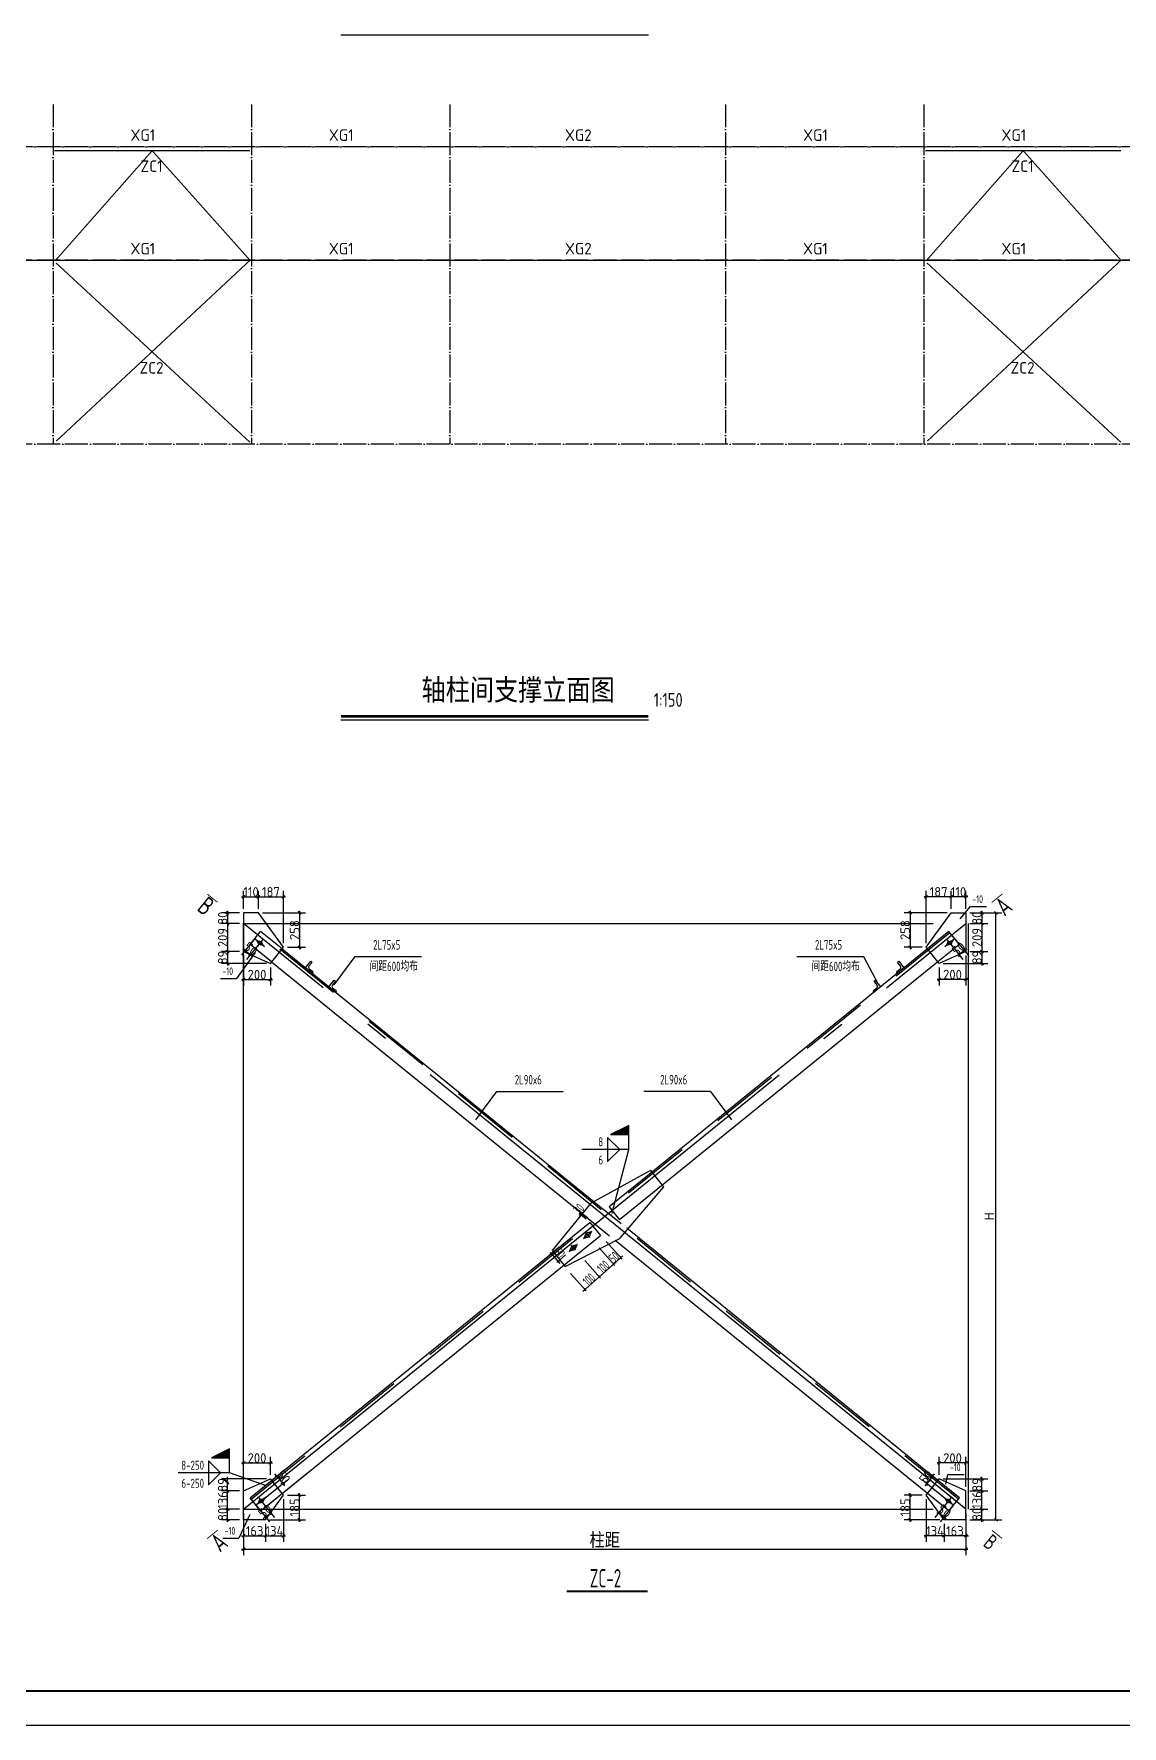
# Model space of a CAD drawing. Extents: x 447413 to 2975780, y -1432727 to 1301644.
# Drawn here: x 2675438 to 2722779, y -689635 to -615988 of the extents above; entities that cross this region are included whole.
import ezdxf
from ezdxf.enums import TextEntityAlignment as Align

# ---------------------------------------------------------------- set-up
doc = ezdxf.new("R2010")
doc.units = 0
doc.header["$LTSCALE"] = 1000
doc.header["$MEASUREMENT"] = 0
for name, pattern in [('DOTE', [2.42, 2, -0.2, 0.02, -0.2]), ('x', [5, 3, -2]), ('x1', [2.5, 1.5, -1]), ('z', [36, 30, -2.5, 1, -2.5])]:
    doc.linetypes.add(name, pattern=pattern)
for name, color, linetype in [('BOLT', 253, 'Continuous'), ('BOLTFILL', 2, 'Continuous'), ('DIM', 3, 'Continuous'), ('DOTE', 1, 'Continuous'), ('GSYMBT', 3, 'Continuous'), ('PUB_TEXT', 7, 'Continuous'), ('S', 2, 'Continuous'), ('SAXIS', 253, 'z'), ('SYMB', 7, 'Continuous'), ('TEXT', 6, 'Continuous'), ('THIN', 7, 'Continuous'), ('X', 2, 'x'), ('X1', 2, 'x1'), ('XG', 5, 'Continuous'), ('图框', 253, 'Continuous'), ('柱间支撑', 5, 'Continuous')]:
    doc.layers.add(name, color=color, linetype=linetype)
doc.layers.add('THICK', color=6, linetype='Continuous', lineweight=0)
doc.styles.get("Standard").update_dxf_attribs({"font": 'tssdeng.shx', "bigfont": 'hztxt.shx'})
doc.styles.add('TSSD_Dimension', font='sysz.shx', dxfattribs={"width": 0.7, "bigfont": 'syfs.shx'})
doc.styles.add('TSSD_Norm', font='tssdeng.shx', dxfattribs={"bigfont": 'tssdchn.shx'})
doc.styles.add('TSSD_REIN', font='Tssdeng.shx', dxfattribs={"width": 0.7, "bigfont": 'hztxt.shx'})
doc.styles.add('楷体', font='tssdeng.shx', dxfattribs={"bigfont": 'hztxt.shx'})

# ---------------------------------------------------------------- blocks, each defined once
blk = doc.blocks.new('A$C6B0021A6')
at = {"layer": '图框', "color": 2, "const_width": 40, "elevation": -84000}
blk.add_lwpolyline([(20, 84120), (118920, 84120), (118920, 20), (20, 20)], close=True, dxfattribs=at)
at = {"layer": '图框', "color": 153, "const_width": 58, "elevation": -84000}
blk.add_lwpolyline([(111420, 1020), (2520, 1020), (2520, 83120), (111420, 83120)], close=True, dxfattribs=at)
blk = doc.blocks.new('_ArchTick')
at = {"color": 0, "linetype": 'ByBlock', "const_width": 0.4}
blk.add_lwpolyline([(-0.5, -0.5), (0.5, 0.5)], dxfattribs=at)

msp = doc.modelspace()

# ---------------------------------------------------------------- linework, layer by layer
at = {"color": 3}
for p, q in [((2684477, -653542, 126000), (2685292.4, -653542, 126000)), ((2684564.2, -654065.6, 126000), (2684564.2, -653280.2, 126000)), ((2685117.8, -653542, 126000), (2686381.5, -653542, 126000)), ((2685205.1, -654065.6, 126000), (2685205.1, -653280.2, 126000)), ((2685205.1, -654065.6, 126000), (2685205.1, -653280.2, 126000)), ((2686294.2, -655567.2, 126000), (2686294.2, -653280.2, 126000)), ((2715427.3, -653542, 126000), (2714163.7, -653542, 126000)), ((2714250.9, -655567.2, 126000), (2714250.9, -653280.2, 126000)), ((2716068.2, -653542, 126000), (2715252.8, -653542, 126000)), ((2715340.1, -654065.6, 126000), (2715340.1, -653280.2, 126000)), ((2715340.1, -654065.6, 126000), (2715340.1, -653280.2, 126000)), ((2715980.9, -654065.6, 126000), (2715980.9, -653280.2, 126000)), ((2684389.7, -654240.2, 126000), (2683604.3, -654240.2, 126000)), ((2684389.7, -654705.6, 126000), (2683604.3, -654705.6, 126000)), ((2684389.7, -654705.6, 126000), (2683604.3, -654705.6, 126000)), ((2683866.1, -654152.9, 126000), (2683866.1, -654792.9, 126000)), ((2683866.1, -654618.3, 126000), (2683866.1, -656010.9, 126000)), ((2685379.6, -654240.2, 126000), (2687254.2, -654240.2, 126000)), ((2686992.4, -654152.9, 126000), (2686992.4, -655829, 126000)), ((2715165.5, -654240.2, 126000), (2713291, -654240.2, 126000)), ((2713552.8, -654152.9, 126000), (2713552.8, -655829, 126000)), ((2716155.4, -654240.2, 126000), (2717551.7, -654240.2, 126000)), ((2716155.4, -654240.2, 126000), (2716940.9, -654240.2, 126000)), ((2716155.4, -654705.6, 126000), (2716940.9, -654705.6, 126000)), ((2716155.4, -654705.6, 126000), (2716940.9, -654705.6, 126000)), ((2716679.1, -654152.9, 126000), (2716679.1, -654792.9, 126000)), ((2716679.1, -654618.3, 126000), (2716679.1, -656010.9, 126000)), ((2717289.9, -680653.4, 126000), (2717289.9, -654240.2, 126000)), ((2685069.2, -655339.9, 126000), (2684464.5, -656085.5, 126000)), ((2715475.9, -655339.9, 126000), (2716080.6, -656085.5, 126000)), ((2684389.7, -655923.6, 126000), (2683604.3, -655923.6, 126000)), ((2684389.7, -655923.6, 126000), (2683604.3, -655923.6, 126000)), ((2683866.1, -655836.4, 126000), (2683866.1, -656529.3, 126000)), ((2684629.4, -655882.1, 126000), (2684527.8, -655799.7, 126000)), ((2684564.2, -656098.2, 126000), (2684564.2, -657402, 126000)), ((2684629.4, -655882.1, 126000), (2684855.4, -656065.4, 126000)), ((2685295.2, -655523.2, 126000), (2684690.4, -656268.7, 126000)), ((2684855.4, -656065.4, 126000), (2684957, -656147.8, 126000)), ((2686468.7, -655741.7, 126000), (2687254.2, -655741.7, 126000)), ((2714076.4, -655741.7, 126000), (2713291, -655741.7, 126000)), ((2715250, -655523.2, 126000), (2715854.7, -656268.7, 126000)), ((2715915.7, -655882.1, 126000), (2715689.8, -656065.4, 126000)), ((2715883.9, -655907.9, 126000), (2715782.3, -655990.4, 126000)), ((2715915.7, -655882.1, 126000), (2716017.4, -655799.7, 126000)), ((2715980.9, -656098.2, 126000), (2715980.9, -657402, 126000)), ((2716155.4, -655923.6, 126000), (2716940.9, -655923.6, 126000)), ((2716155.4, -655923.6, 126000), (2716940.9, -655923.6, 126000)), ((2716679.1, -655836.4, 126000), (2716679.1, -656529.3, 126000)), ((2685551.6, -656442.1, 126000), (2683604.3, -656442.1, 126000)), ((2685726.1, -656616.6, 126000), (2685726.1, -657402, 126000)), ((2714819, -656616.6, 126000), (2714819, -657402, 126000)), ((2714993.5, -656442.1, 126000), (2716940.9, -656442.1, 126000)), ((2684477, -657140.2, 126000), (2685813.4, -657140.2, 126000)), ((2716068.2, -657140.2, 126000), (2714731.7, -657140.2, 126000)), ((2684477, -678180.4, 126000), (2685813.4, -678180.4, 126000)), ((2684564.2, -679222.4, 126000), (2684564.2, -677918.5, 126000)), ((2685726.1, -678704, 126000), (2685726.1, -677918.5, 126000)), ((2715407.6, -679722.9, 126000), (2713532.4, -678202, 126000)), ((2716068.2, -678180.4, 126000), (2714731.7, -678180.4, 126000)), ((2714819, -678704, 126000), (2714819, -677918.5, 126000)), ((2715980.9, -679222.4, 126000), (2715980.9, -677918.5, 126000)), ((2685551.6, -678878.5, 126000), (2683604.3, -678878.5, 126000)), ((2683866.1, -679484.2, 126000), (2683866.1, -678791.2, 126000)), ((2685013, -679569.3, 126000), (2686210.4, -678598.1, 126000)), ((2685269.5, -679885.6, 126000), (2686466.9, -678914.4, 126000)), ((2685471.1, -680134.1, 126000), (2687346.2, -678613.2, 126000)), ((2686007, -678763, 126000), (2685924.6, -678661.4, 126000)), ((2686007, -678763, 126000), (2686263.6, -679079.3, 126000)), ((2715275.6, -679885.6, 126000), (2714078.2, -678914.4, 126000)), ((2714538.1, -678763, 126000), (2714281.6, -679079.3, 126000)), ((2715532.2, -679569.3, 126000), (2714334.8, -678598.1, 126000)), ((2714538.1, -678763, 126000), (2714620.6, -678661.4, 126000)), ((2714993.5, -678878.5, 126000), (2716940.9, -678878.5, 126000)), ((2716679.1, -679484.2, 126000), (2716679.1, -678791.2, 126000)), ((2684389.7, -679396.9, 126000), (2683604.3, -679396.9, 126000)), ((2684389.7, -679396.9, 126000), (2683604.3, -679396.9, 126000)), ((2683866.1, -680275.3, 126000), (2683866.1, -679309.7, 126000)), ((2686263.6, -679079.3, 126000), (2686346, -679181, 126000)), ((2686294.2, -679753.4, 126000), (2686294.2, -681613.4, 126000)), ((2686468.7, -679578.9, 126000), (2687254.2, -679578.9, 126000)), ((2686992.4, -680740.7, 126000), (2686992.4, -679491.6, 126000)), ((2714076.4, -679578.9, 126000), (2713291, -679578.9, 126000)), ((2713552.8, -680740.7, 126000), (2713552.8, -679491.6, 126000)), ((2714281.6, -679079.3, 126000), (2714199.1, -679181, 126000)), ((2714250.9, -679753.4, 126000), (2714250.9, -681613.4, 126000)), ((2716155.4, -679396.9, 126000), (2716940.9, -679396.9, 126000)), ((2716155.4, -679396.9, 126000), (2716940.9, -679396.9, 126000)), ((2716679.1, -680275.3, 126000), (2716679.1, -679309.7, 126000)), ((2684389.7, -680188, 126000), (2683604.3, -680188, 126000)), ((2684389.7, -680188, 126000), (2683604.3, -680188, 126000)), ((2683866.1, -680740.7, 126000), (2683866.1, -680100.7, 126000)), ((2684564.2, -680362.5, 126000), (2684564.2, -681613.4, 126000)), ((2685080.2, -679994.2, 126000), (2685684.9, -680739.7, 126000)), ((2685306.1, -679811, 126000), (2685910.9, -680556.5, 126000)), ((2685520, -680536.4, 126000), (2685745.9, -680353.2, 126000)), ((2685551.8, -680510.7, 126000), (2685653.4, -680428.2, 126000)), ((2715239, -679811, 126000), (2714634.3, -680556.5, 126000)), ((2715025.1, -680536.4, 126000), (2714799.2, -680353.2, 126000)), ((2715464.9, -679994.2, 126000), (2714860.2, -680739.7, 126000)), ((2714993.4, -680510.7, 126000), (2714891.7, -680428.2, 126000)), ((2716155.4, -680188, 126000), (2716940.9, -680188, 126000)), ((2716155.4, -680188, 126000), (2716940.9, -680188, 126000)), ((2716679.1, -680740.7, 126000), (2716679.1, -680100.7, 126000)), ((2684389.7, -680653.4, 126000), (2683604.3, -680653.4, 126000)), ((2684564.2, -681071.1, 126000), (2684564.2, -681601.6, 126000)), ((2685520, -680536.4, 126000), (2685418.4, -680618.9, 126000)), ((2685514.8, -680828, 126000), (2685514.8, -681613.4, 126000)), ((2685514.8, -680828, 126000), (2685514.8, -681613.4, 126000)), ((2685689.3, -680653.4, 126000), (2687254.2, -680653.4, 126000)), ((2714855.8, -680653.4, 126000), (2713291, -680653.4, 126000)), ((2715025.1, -680536.4, 126000), (2715126.8, -680618.9, 126000)), ((2715030.3, -680828, 126000), (2715030.3, -681613.4, 126000)), ((2715030.3, -680828, 126000), (2715030.3, -681613.4, 126000)), ((2715980.9, -680828, 126000), (2715980.9, -681613.4, 126000)), ((2715980.9, -681071.1, 126000), (2715980.9, -681601.6, 126000)), ((2716155.4, -680653.4, 126000), (2717551.7, -680653.4, 126000)), ((2716155.4, -680653.4, 126000), (2716940.9, -680653.4, 126000)), ((2684477, -681351.6, 126000), (2685602.1, -681351.6, 126000)), ((2684564.2, -681351.6, 126000), (2684689.2, -681351.6, 126000)), ((2685427.5, -681351.6, 126000), (2686381.5, -681351.6, 126000)), ((2715117.6, -681351.6, 126000), (2714163.7, -681351.6, 126000)), ((2716068.2, -681351.6, 126000), (2714943.1, -681351.6, 126000)), ((2715980.9, -681351.6, 126000), (2715855.9, -681351.6, 126000)), ((2715980.9, -681351.6, 126000), (2716092.8, -681351.6, 126000))]:
    msp.add_line(p, q, dxfattribs=at)
for p, q in [((2715729.1, -654508.9, 126000), (2716177, -653964, 126000)), ((2716177, -653964, 126000), (2716877.9, -653964, 126000)), ((2685066.9, -655973.7, 126000), (2684254.5, -657103.8, 126000)), ((2683553.5, -657103.8, 126000), (2684254.5, -657103.8, 126000)), ((2715103.7, -679110.3, 126000), (2715200.2, -678689.7, 126000)), ((2715200.2, -678689.7, 126000), (2715901.2, -678689.7, 126000)), ((2684840, -680420.3, 126000), (2684352, -681458.7, 126000)), ((2683651, -681458.7, 126000), (2684352, -681458.7, 126000))]:
    msp.add_line(p, q)
at = {"layer": 'BOLT'}
for p, q in [((2685476.5, -655715.2, 126000), (2685069.8, -655385.4, 126000)), ((2685218.2, -655618.1, 126000), (2685137.6, -655440.3, 126000)), ((2685137.6, -655440.3, 126000), (2685328.1, -655482.5, 126000)), ((2685383.1, -655414.7, 126000), (2685163.2, -655685.8, 126000)), ((2715475.3, -655385.4, 126000), (2715068.7, -655715.2, 126000)), ((2715162, -655414.7, 126000), (2715381.9, -655685.8, 126000)), ((2715217, -655482.5, 126000), (2715407.5, -655440.3, 126000)), ((2715407.5, -655440.3, 126000), (2715327, -655618.1, 126000)), ((2685408.7, -655660.2, 126000), (2685218.2, -655618.1, 126000)), ((2685328.1, -655482.5, 126000), (2685408.7, -655660.2, 126000)), ((2715136.4, -655660.2, 126000), (2715217, -655482.5, 126000)), ((2715327, -655618.1, 126000), (2715136.4, -655660.2, 126000)), ((2698728.5, -668976.7, 126000), (2699089.1, -668654.8, 126000)), ((2699003.1, -668921.5, 126000), (2698814.4, -668710.1, 126000)), ((2699058, -668682.6, 126000), (2698842.2, -668741.2, 126000)), ((2699058, -668682.6, 126000), (2698975.4, -668890.4, 126000)), ((2699350.2, -668421.8, 126000), (2699710.7, -668099.9, 126000)), ((2699381.2, -668394, 126000), (2699463.8, -668186.2, 126000)), ((2699381.2, -668394, 126000), (2699597, -668335.4, 126000)), ((2699624.8, -668366.5, 126000), (2699436.1, -668155.1, 126000)), ((2699679.6, -668127.6, 126000), (2699463.8, -668186.2, 126000)), ((2699679.6, -668127.6, 126000), (2699597, -668335.4, 126000)), ((2698759.6, -668949, 126000), (2698842.2, -668741.2, 126000)), ((2698759.6, -668949, 126000), (2698975.4, -668890.4, 126000)), ((2685531.5, -679673.1, 126000), (2685124.8, -680003, 126000)), ((2685218.2, -679702.5, 126000), (2685438.1, -679973.6, 126000)), ((2685273.2, -679770.3, 126000), (2685463.7, -679728.1, 126000)), ((2685463.7, -679728.1, 126000), (2685383.1, -679905.8, 126000)), ((2715420.3, -680003, 126000), (2715013.7, -679673.1, 126000)), ((2715162, -679905.8, 126000), (2715081.5, -679728.1, 126000)), ((2715081.5, -679728.1, 126000), (2715272, -679770.3, 126000)), ((2715327, -679702.5, 126000), (2715107.1, -679973.6, 126000)), ((2685192.6, -679948, 126000), (2685273.2, -679770.3, 126000)), ((2685383.1, -679905.8, 126000), (2685192.6, -679948, 126000)), ((2715352.6, -679948, 126000), (2715162, -679905.8, 126000)), ((2715272, -679770.3, 126000), (2715352.6, -679948, 126000))]:
    msp.add_line(p, q, dxfattribs=at)
for centre, start, end in [((2699530.4, -668260.8, 126000), 41.755741, 221.755741), ((2699530.4, -668260.8, 126000), 221.755741, 41.755741), ((2698908.8, -668815.8, 126000), 41.755741, 221.755741), ((2698908.8, -668815.8, 126000), 221.755741, 41.755741)]:
    msp.add_arc(centre, 33.3, start, end, dxfattribs=at)
at = {"layer": 'BOLTFILL'}
for centre, start, end in [((2685273.2, -655550.3, 126000), 50.954107, 230.954107), ((2685273.2, -655550.3, 126000), 230.954107, 50.954107), ((2715272, -655550.3, 126000), 129.045893, 309.045893), ((2715272, -655550.3, 126000), 309.045893, 129.045893), ((2685328.1, -679838.1, 126000), 129.045893, 309.045893), ((2685328.1, -679838.1, 126000), 309.045893, 129.045893), ((2715217, -679838.1, 126000), 50.954107, 230.954107), ((2715217, -679838.1, 126000), 230.954107, 50.954107)]:
    msp.add_arc(centre, 21.8, start, end, dxfattribs=at)
at = {"layer": 'DIM'}
for p, q in [((2699470.7, -667577.7, 126000), (2699152.4, -667319.8, 126000)), ((2699220.6, -667354.5, 126000), (2699165.1, -667416.7, 126000)), ((2699220.6, -667354.5, 126000), (2699303.4, -667261.9, 126000)), ((2699520.5, -667518.5, 126000), (2699224, -667278, 126000)), ((2700340.7, -668542.8, 126000), (2701024.6, -669308.9, 126000)), ((2698276.8, -668810.9, 126000), (2697888.9, -669125.5, 126000)), ((2698334.6, -669495.9, 126000), (2697907, -669017, 126000)), ((2698562.2, -669125.2, 126000), (2698189.2, -669458.2, 126000)), ((2699408.2, -669375.3, 126000), (2700092.1, -670141.3, 126000)), ((2699408.2, -669375.3, 126000), (2700092.1, -670141.3, 126000)), ((2700751.5, -669441, 126000), (2699943.4, -670162.4, 126000)), ((2700029.9, -668820.3, 126000), (2700713.8, -669586.4, 126000)), ((2700029.9, -668820.3, 126000), (2700713.8, -669586.4, 126000)), ((2700565, -669607.4, 126000), (2701062.4, -669163.5, 126000)), ((2698786.6, -669930.2, 126000), (2699470.5, -670696.3, 126000)), ((2700129.9, -669995.9, 126000), (2699321.7, -670717.4, 126000)), ((2684564.2, -680362.5, 126000), (2684564.2, -682195.2, 126000)), ((2715980.9, -680362.5, 126000), (2715980.9, -682195.2, 126000)), ((2684477, -681933.4, 126000), (2716068.2, -681933.4, 126000))]:
    msp.add_line(p, q, dxfattribs=at)
at = {"layer": 'DOTE', "color": 8, "linetype": 'DOTE', "ltscale": 0.5}
for p, q in [((2676270.2, -619056.1, 126000), (2676270.2, -633841.6, 126000)), ((2684900.2, -619056.1, 126000), (2684900.2, -633841.6, 126000)), ((2693529.8, -619056.1, 126000), (2693529.8, -633841.6, 126000)), ((2705529.8, -619056.1, 126000), (2705529.8, -633841.6, 126000)), ((2714159.4, -619056.1, 126000), (2714159.4, -633841.6, 126000)), ((2760071, -620901.6, 126000), (2639083.6, -620901.6, 126000)), ((2760071, -625841.6, 126000), (2639083.6, -625841.6, 126000)), ((2760071, -633841.6, 126000), (2639083.6, -633841.6, 126000))]:
    msp.add_line(p, q, dxfattribs=at)
at = {"layer": 'S'}
for p, q in [((2685205.1, -654240.2, 126000), (2684564.2, -654240.2, 126000)), ((2684564.2, -654240.2, 126000), (2684564.2, -655923.6, 126000)), ((2686294.2, -655741.7, 126000), (2685205.1, -654240.2, 126000)), ((2714250.9, -655741.7, 126000), (2715340.1, -654240.2, 126000)), ((2715340.1, -654240.2, 126000), (2715980.9, -654240.2, 126000)), ((2715980.9, -654240.2, 126000), (2715980.9, -655923.6, 126000)), ((2684564.2, -655923.6, 126000), (2685726.1, -656442.1, 126000)), ((2685726.1, -656442.1, 126000), (2686294.2, -655741.7, 126000)), ((2686239.2, -655809.5, 126000), (2699816.6, -666822.3, 126000)), ((2714305.9, -655809.5, 126000), (2701590.6, -666123.1, 126000)), ((2714819, -656442.1, 126000), (2714250.9, -655741.7, 126000)), ((2715980.9, -655923.6, 126000), (2714819, -656442.1, 126000)), ((2685781.1, -656374.3, 126000), (2699319, -667355.1, 126000)), ((2687255.9, -656634.1, 126000), (2687486.8, -656349.4, 126000)), ((2687540.5, -656865, 126000), (2687255.9, -656634.1, 126000)), ((2687526.3, -656411.5, 126000), (2687405.4, -656560.6, 126000)), ((2687417.3, -656675.2, 126000), (2687566.4, -656796.1, 126000)), ((2687486.8, -656349.4, 126000), (2687522.9, -656378.8, 126000)), ((2687569.9, -656828.9, 126000), (2687540.5, -656865, 126000)), ((2714764, -656374.3, 126000), (2702048.7, -666687.9, 126000)), ((2713004.6, -656865, 126000), (2712975.3, -656828.9, 126000)), ((2712978.7, -656796.1, 126000), (2713127.8, -656675.2, 126000)), ((2713289.3, -656634.1, 126000), (2713004.6, -656865, 126000)), ((2713139.8, -656560.6, 126000), (2713018.8, -656411.5, 126000)), ((2713022.2, -656378.8, 126000), (2713058.4, -656349.4, 126000)), ((2713058.4, -656349.4, 126000), (2713289.3, -656634.1, 126000)), ((2688272.5, -657458.7, 126000), (2688503.4, -657174.1, 126000)), ((2688557.2, -657689.6, 126000), (2688272.5, -657458.7, 126000)), ((2688543, -657236.1, 126000), (2688422, -657385.2, 126000)), ((2688434, -657499.8, 126000), (2688583.1, -657620.7, 126000)), ((2688503.4, -657174.1, 126000), (2688539.6, -657203.4, 126000)), ((2688586.5, -657653.5, 126000), (2688557.2, -657689.6, 126000)), ((2711988, -657689.6, 126000), (2711958.6, -657653.5, 126000)), ((2711962.1, -657620.7, 126000), (2712111.2, -657499.8, 126000)), ((2712272.6, -657458.7, 126000), (2711988, -657689.6, 126000)), ((2712123.1, -657385.2, 126000), (2712002.2, -657236.1, 126000)), ((2712005.6, -657203.4, 126000), (2712041.7, -657174.1, 126000)), ((2712041.7, -657174.1, 126000), (2712272.6, -657458.7, 126000)), ((2702256.2, -665460.7, 126000), (2699652.3, -666895.6, 126000)), ((2702256.2, -665460.7, 126000), (2702824.2, -666161.1, 126000)), ((2702824.2, -666161.1, 126000), (2700892.8, -668425, 126000)), ((2699652.3, -666895.6, 126000), (2697981.7, -668937.9, 126000)), ((2714764, -678946.3, 126000), (2701226.1, -667965.5, 126000)), ((2685781.1, -678946.3, 126000), (2698496.5, -668632.7, 126000)), ((2698549.8, -669638.2, 126000), (2700892.8, -668425, 126000)), ((2714305.9, -679511.1, 126000), (2700728.5, -668498.3, 126000)), ((2686239.2, -679511.1, 126000), (2698954.6, -669197.5, 126000)), ((2697981.7, -668937.9, 126000), (2698549.8, -669638.2, 126000)), ((2684564.2, -679396.9, 126000), (2685726.1, -678878.5, 126000)), ((2686294.2, -679578.9, 126000), (2685726.1, -678878.5, 126000)), ((2714250.9, -679578.9, 126000), (2714819, -678878.5, 126000)), ((2715980.9, -679396.9, 126000), (2714819, -678878.5, 126000)), ((2684564.2, -680653.4, 126000), (2684564.2, -679396.9, 126000)), ((2685514.8, -680653.4, 126000), (2686294.2, -679578.9, 126000)), ((2715030.3, -680653.4, 126000), (2714250.9, -679578.9, 126000)), ((2715980.9, -680653.4, 126000), (2715980.9, -679396.9, 126000)), ((2685514.8, -680653.4, 126000), (2684564.2, -680653.4, 126000)), ((2715980.9, -680653.4, 126000), (2715030.3, -680653.4, 126000))]:
    msp.add_line(p, q, dxfattribs=at)
for centre, radius, start, end in [((2687468.6, -656611.9, 126000), 81.5, 140.954107, 230.954107), ((2687508.3, -656396.8, 126000), 23.3, 320.954107, 50.954107), ((2687551.8, -656814.2, 126000), 23.3, 320.954107, 50.954107), ((2712993.4, -656814.2, 126000), 23.3, 129.045893, 219.045893), ((2713036.9, -656396.8, 126000), 23.3, 129.045893, 219.045893), ((2713076.5, -656611.9, 126000), 81.5, 309.045893, 39.045893), ((2688485.3, -657436.5, 126000), 81.5, 140.954107, 230.954107), ((2688524.9, -657221.5, 126000), 23.3, 320.954107, 50.954107), ((2688568.4, -657638.8, 126000), 23.3, 320.954107, 50.954107), ((2711976.7, -657638.8, 126000), 23.3, 129.045893, 219.045893), ((2712020.2, -657221.5, 126000), 23.3, 129.045893, 219.045893), ((2712059.9, -657436.5, 126000), 81.5, 309.045893, 39.045893)]:
    msp.add_arc(centre, radius, start, end, dxfattribs=at)
at = {"layer": 'SAXIS'}
for p, q in [((2715980.9, -680188, 126000), (2684564.2, -654705.6, 126000)), ((2684564.2, -680188, 126000), (2715980.9, -654705.6, 126000)), ((2684564.2, -680188, 126000), (2684564.2, -654705.6, 126000)), ((2684564.2, -654705.6, 126000), (2715980.9, -654705.6, 126000)), ((2716093.1, -680188, 126000), (2716093.1, -654705.6, 126000)), ((2684564.2, -680188, 126000), (2715980.9, -680188, 126000))]:
    msp.add_line(p, q, dxfattribs=at)
at = {"layer": 'SYMB'}
for p, q in [((2701314.6, -663488.8, 126000), (2700529.2, -663881.5, 126000)), ((2701314.6, -664536, 126000), (2701314.6, -663488.8, 126000)), ((2700921.9, -664536, 126000), (2700398.3, -664012.4, 126000)), ((2700398.3, -664012.4, 126000), (2700398.3, -665059.6, 126000)), ((2700529.2, -663881.5, 126000), (2701314.6, -663881.5, 126000)), ((2700398.3, -665059.6, 126000), (2700921.9, -664536, 126000)), ((2683560.7, -678609, 126000), (2683037, -678085.4, 126000)), ((2683037, -678085.4, 126000), (2683037, -679132.6, 126000)), ((2683953.4, -677561.8, 126000), (2683167.9, -677954.5, 126000)), ((2683167.9, -677954.5, 126000), (2683953.4, -677954.5, 126000)), ((2683953.4, -678609, 126000), (2683953.4, -677561.8, 126000)), ((2683037, -679132.6, 126000), (2683560.7, -678609, 126000))]:
    msp.add_line(p, q, dxfattribs=at)
at = {"layer": 'SYMB', "const_width": 39.3}
for points in [[(2682988.4, -653427.4), (2683429, -653784.8)], [(2717104.1, -653794.6), (2717568.8, -653417.6)], [(2682976.3, -681476), (2683441.1, -681099)], [(2717116.2, -681108.8), (2717556.7, -681466.1)]]:
    msp.add_lwpolyline(points, dxfattribs=at)
at = {"layer": 'SYMB', "elevation": 126000}
for points in [[(2700594.2, -667299.5), (2701314.6, -664536), (2699272.5, -664536)], [(2685515.4, -679161.8), (2683953.4, -678609), (2681707.9, -678609)]]:
    msp.add_lwpolyline(points, dxfattribs=at)
at = {"layer": 'SYMB'}
for points in [[(2701314.6, -663488.8, 126000), (2700529.2, -663881.5, 126000), (2701314.6, -663881.5, 126000)], [(2700615.3, -667305, 126000), (2700561.2, -667426.2, 126000), (2700573.1, -667294, 126000)], [(2683953.4, -677561.8, 126000), (2683167.9, -677954.5, 126000), (2683953.4, -677954.5, 126000)], [(2685403.4, -679079.9, 126000), (2685510.4, -679158.4, 126000), (2685383.7, -679118.8, 126000)]]:
    msp.add_solid(points, dxfattribs=at)
at = {"layer": 'TEXT'}
for p, q in [((2688793.1, -616032.5, 126000), (2702171.4, -616032.5, 126000)), ((2688793.1, -616032.5, 126000), (2702171.4, -616032.5, 126000)), ((2688793.1, -645837.4, 126000), (2702171.4, -645837.4, 126000)), ((2688793.1, -645837.4, 126000), (2702171.4, -645837.4, 126000))]:
    msp.add_line(p, q, dxfattribs=at)
at = {"layer": 'TEXT', "color": 7}
for p, q in [((2689403.3, -656144.6, 126000), (2688489.7, -657378.8, 126000)), ((2711524.1, -656144.6, 126000), (2712157.2, -657316.4, 126000)), ((2695565, -662013.2, 126000), (2694651.3, -663247.4, 126000)), ((2704868, -662013.2, 126000), (2705781.7, -663247.4, 126000))]:
    msp.add_line(p, q, dxfattribs=at)
at = {"layer": 'TEXT', "const_width": 118.8, "elevation": 126000}
msp.add_lwpolyline([(2688793.1, -645688.9), (2702171.4, -645688.9)], dxfattribs=at)
msp.add_lwpolyline([(2688793.1, -645688.9), (2702171.4, -645688.9)], dxfattribs=at)
at = {"layer": 'THICK', "const_width": 83.3, "elevation": 126000}
msp.add_lwpolyline([(2702142.3, -683766.7), (2698614.1, -683766.7)], dxfattribs=at)
at = {"layer": 'THIN'}
for p, q in [((2689403.3, -656144.6, 126000), (2692302.7, -656144.6, 126000)), ((2708624.7, -656144.6, 126000), (2711524.1, -656144.6, 126000)), ((2695565, -662013.2, 126000), (2698464.4, -662013.2, 126000)), ((2704868, -662013.2, 126000), (2701968.6, -662013.2, 126000))]:
    msp.add_line(p, q, dxfattribs=at)
at = {"layer": 'X'}
for p, q in [((2715655.5, -679759.2, 126000), (2685259.8, -655105, 126000)), ((2715285.3, -655105, 126000), (2700504.9, -667093.5, 126000)), ((2684889.6, -679759.2, 126000), (2699670.1, -667770.7, 126000))]:
    msp.add_line(p, q, dxfattribs=at)
at = {"layer": 'X1'}
for p, q in [((2684845.7, -655615.5, 126000), (2685303.8, -655050.7, 126000)), ((2686239.2, -655809.5, 126000), (2685303.8, -655050.7, 126000)), ((2715241.4, -655050.7, 126000), (2714305.9, -655809.5, 126000)), ((2715699.5, -655615.5, 126000), (2715241.4, -655050.7, 126000)), ((2685781.1, -656374.3, 126000), (2684845.7, -655615.5, 126000)), ((2715699.5, -655615.5, 126000), (2714764, -656374.3, 126000)), ((2701590.6, -666123.1, 126000), (2700460.9, -667039.3, 126000)), ((2699816.6, -666822.3, 126000), (2701226.1, -667965.5, 126000)), ((2700460.9, -667039.3, 126000), (2700919.1, -667604.1, 126000)), ((2702048.7, -666687.9, 126000), (2700919.1, -667604.1, 126000)), ((2698496.5, -668632.7, 126000), (2699626.1, -667716.5, 126000)), ((2699319, -667355.1, 126000), (2700728.5, -668498.3, 126000)), ((2699626.1, -667716.5, 126000), (2700084.2, -668281.3, 126000)), ((2698954.6, -669197.5, 126000), (2700084.2, -668281.3, 126000)), ((2684845.7, -679705, 126000), (2685781.1, -678946.3, 126000)), ((2715699.5, -679705, 126000), (2714764, -678946.3, 126000)), ((2685303.8, -680269.8, 126000), (2684845.7, -679705, 126000)), ((2685303.8, -680269.8, 126000), (2686239.2, -679511.1, 126000)), ((2715241.4, -680269.8, 126000), (2714305.9, -679511.1, 126000)), ((2715241.4, -680269.8, 126000), (2715699.5, -679705, 126000))]:
    msp.add_line(p, q, dxfattribs=at)
at = {"layer": 'XG', "const_width": 50, "elevation": 126000}
for points in [[(2641870.2, -620901.6), (2757189.4, -620901.6)], [(2641870.2, -625841.6), (2757189.4, -625841.6)]]:
    msp.add_lwpolyline(points, dxfattribs=at)
at = {"layer": '柱间支撑', "color": 3, "linetype": 'DOTE', "const_width": 50, "elevation": 126000}
for points in [[(2676330.2, -621074.5), (2684840.2, -621074.5)], [(2676385.6, -625841.6), (2680585.2, -621074.5), (2684840.2, -625841.6), (2676412.5, -633710.9)], [(2714219.4, -621074.5), (2722729.4, -621074.5)], [(2714274.8, -625841.6), (2718474.4, -621074.5), (2722729.4, -625841.6), (2714301.7, -633710.9)], [(2676399.4, -625957.3), (2684839.4, -633763.8)], [(2714288.5, -625957.3), (2722728.5, -633763.8)]]:
    msp.add_lwpolyline(points, dxfattribs=at)

# ---------------------------------------------------------------- block references
at = {"xscale": 1.5, "yscale": 1.5, "zscale": 1.5}
msp.add_blockref('A$C6B0021A6', (2617198.3, -689635.5, 126000), dxfattribs=at)
at = {"color": 3}
for p, xscale, yscale, zscale, rotation in [((2684564.2, -653542, 126000), 130.9027777776743, 130.9027777776743, 130.9027777776743, 180), ((2685205.1, -653542, 126000), 130.9027777776743, 130.9027777776743, 130.9027777776743, 180), ((2714250.9, -653542, 126000), 130.9027777776743, 130.9027777776743, 130.9027777776743, 180), ((2715340.1, -653542, 126000), 130.9027777776743, 130.9027777776743, 130.9027777776743, 180), ((2683866.1, -654240.2, 126000), 130.9027777777786, 130.9027777777786, 130.9027777777786, 90), ((2683866.1, -654705.6, 126000), 130.9027777777786, 130.9027777777786, 130.9027777777786, 90), ((2683866.1, -654705.6, 126000), 130.9027777777786, 130.9027777777786, 130.9027777777786, 270), ((2686992.4, -654240.2, 126000), 130.9027777777786, 130.9027777777786, 130.9027777777786, 90), ((2713552.8, -654240.2, 126000), 130.9027777777786, 130.9027777777786, 130.9027777777786, 90), ((2716679.1, -654240.2, 126000), 130.9027777777786, 130.9027777777786, 130.9027777777786, 90), ((2716679.1, -654705.6, 126000), 130.9027777777786, 130.9027777777786, 130.9027777777786, 90), ((2716679.1, -654705.6, 126000), 130.9027777777786, 130.9027777777786, 130.9027777777786, 270), ((2717289.9, -654240.2, 126000), 130.9027777777786, 130.9027777777786, 130.9027777777786, 90), ((2683866.1, -655923.6, 126000), 130.9027777777786, 130.9027777777786, 130.9027777777786, 90), ((2683866.1, -655923.6, 126000), 130.9027777777786, 130.9027777777786, 130.9027777777786, 270), ((2684629.4, -655882.1, 126000), 130.9027777778581, 130.9027777778581, 130.9027777778581, 320.9541074312359), ((2684855.4, -656065.4, 126000), 130.9027777778582, 130.9027777778582, 130.9027777778582, 140.9541074312359), ((2686992.4, -655741.7, 126000), 130.9027777777786, 130.9027777777786, 130.9027777777786, 270), ((2713552.8, -655741.7, 126000), 130.9027777777786, 130.9027777777786, 130.9027777777786, 270), ((2715689.8, -656065.4, 126000), 130.9027777776797, 130.9027777776797, 130.9027777776797, 39.04589256888347), ((2715915.7, -655882.1, 126000), 130.9027777776797, 130.9027777776797, 130.9027777776797, 219.0458925688835), ((2716679.1, -655923.6, 126000), 130.9027777777786, 130.9027777777786, 130.9027777777786, 90), ((2716679.1, -655923.6, 126000), 130.9027777777786, 130.9027777777786, 130.9027777777786, 270), ((2683866.1, -656442.1, 126000), 130.9027777777786, 130.9027777777786, 130.9027777777786, 270), ((2716679.1, -656442.1, 126000), 130.9027777777786, 130.9027777777786, 130.9027777777786, 270), ((2684564.2, -657140.2, 126000), 130.9027777776743, 130.9027777776743, 130.9027777776743, 180), ((2714819, -657140.2, 126000), 130.9027777776743, 130.9027777776743, 130.9027777776743, 180), ((2684564.2, -678180.4, 126000), 130.9027777776743, 130.9027777776743, 130.9027777776743, 180), ((2714819, -678180.4, 126000), 130.9027777776743, 130.9027777776743, 130.9027777776743, 180), ((2683822.5, -679001.7, 126000), 196.3541666666667, 196.3541666666667, 196.3541666666667, 90), ((2686007, -678763, 126000), 130.9027777778614, 130.9027777778614, 130.9027777778614, 309.0458925688804), ((2686263.6, -679079.3, 126000), 130.9027777778614, 130.9027777778614, 130.9027777778614, 129.0458925688804), ((2714281.6, -679079.3, 126000), 130.9027777778615, 130.9027777778615, 130.9027777778615, 50.95410743111958), ((2714538.1, -678763, 126000), 130.9027777778615, 130.9027777778615, 130.9027777778615, 230.9541074311196), ((2716679.1, -678878.5, 126000), 130.9027777777786, 130.9027777777786, 130.9027777777786, 90), ((2683866.1, -679396.9, 126000), 130.9027777777786, 130.9027777777786, 130.9027777777786, 270), ((2683866.1, -679396.9, 126000), 130.9027777777786, 130.9027777777786, 130.9027777777786, 90), ((2686992.4, -679578.9, 126000), 130.9027777777786, 130.9027777777786, 130.9027777777786, 90), ((2713552.8, -679578.9, 126000), 130.9027777777786, 130.9027777777786, 130.9027777777786, 90), ((2716679.1, -679396.9, 126000), 130.9027777777786, 130.9027777777786, 130.9027777777786, 270), ((2716679.1, -679396.9, 126000), 130.9027777777786, 130.9027777777786, 130.9027777777786, 90), ((2683866.1, -680188, 126000), 130.9027777777786, 130.9027777777786, 130.9027777777786, 270), ((2683866.1, -680188, 126000), 130.9027777777786, 130.9027777777786, 130.9027777777786, 90), ((2685520, -680536.4, 126000), 130.9027777776797, 130.9027777776797, 130.9027777776797, 39.04589256888347), ((2685745.9, -680353.2, 126000), 130.9027777776797, 130.9027777776797, 130.9027777776797, 219.0458925688835), ((2714799.2, -680353.2, 126000), 130.9027777777087, 130.9027777777087, 130.9027777777087, 320.9541074311009), ((2715025.1, -680536.4, 126000), 130.9027777777087, 130.9027777777087, 130.9027777777087, 140.9541074311008), ((2716679.1, -680188, 126000), 130.9027777777786, 130.9027777777786, 130.9027777777786, 270), ((2716679.1, -680188, 126000), 130.9027777777786, 130.9027777777786, 130.9027777777786, 90), ((2683866.1, -680653.4, 126000), 130.9027777777786, 130.9027777777786, 130.9027777777786, 270), ((2686992.4, -680653.4, 126000), 130.9027777777786, 130.9027777777786, 130.9027777777786, 270), ((2713552.8, -680653.4, 126000), 130.9027777777786, 130.9027777777786, 130.9027777777786, 270), ((2716679.1, -680653.4, 126000), 130.9027777777786, 130.9027777777786, 130.9027777777786, 270), ((2717289.9, -680653.4, 126000), 130.9027777777786, 130.9027777777786, 130.9027777777786, 270), ((2684564.2, -681351.6, 126000), 130.9027777776743, 130.9027777776743, 130.9027777776743, 180), ((2684564.2, -681351.6, 126000), 125, 125, 125, 180), ((2685514.8, -681351.6, 126000), 130.9027777776743, 130.9027777776743, 130.9027777776743, 180), ((2714250.9, -681351.6, 126000), 130.9027777776743, 130.9027777776743, 130.9027777776743, 180), ((2715030.3, -681351.6, 126000), 130.9027777776743, 130.9027777776743, 130.9027777776743, 180)]:
    msp.add_blockref('_ArchTick', p, dxfattribs=dict(at, xscale=xscale, yscale=yscale, zscale=zscale, rotation=rotation))
for p, xscale, yscale, zscale in [((2685205.1, -653542, 126000), 130.9027777776743, 130.9027777776743, 130.9027777776743), ((2686294.2, -653542, 126000), 130.9027777776743, 130.9027777776743, 130.9027777776743), ((2715340.1, -653542, 126000), 130.9027777776743, 130.9027777776743, 130.9027777776743), ((2715980.9, -653542, 126000), 130.9027777776743, 130.9027777776743, 130.9027777776743), ((2685726.1, -657140.2, 126000), 130.9027777776743, 130.9027777776743, 130.9027777776743), ((2715980.9, -657140.2, 126000), 130.9027777776743, 130.9027777776743, 130.9027777776743), ((2685726.1, -678180.4, 126000), 130.9027777776743, 130.9027777776743, 130.9027777776743), ((2715980.9, -678180.4, 126000), 130.9027777776743, 130.9027777776743, 130.9027777776743), ((2685514.8, -681351.6, 126000), 130.9027777776743, 130.9027777776743, 130.9027777776743), ((2686294.2, -681351.6, 126000), 130.9027777776743, 130.9027777776743, 130.9027777776743), ((2715030.3, -681351.6, 126000), 130.9027777776743, 130.9027777776743, 130.9027777776743), ((2715980.9, -681351.6, 126000), 130.9027777776743, 130.9027777776743, 130.9027777776743), ((2715980.9, -681351.6, 126000), 125, 125, 125)]:
    msp.add_blockref('_ArchTick', p, dxfattribs=dict(at, xscale=xscale, yscale=yscale, zscale=zscale))
at = {"layer": 'DIM'}
for p, xscale, yscale, zscale, rotation in [((2699258.8, -667306.2, 126000), 83.33333333325324, 83.33333333325324, 83.33333333325324, 48.24425865052805), ((2699210, -667366.5, 126000), 83.33333333325324, 83.33333333325324, 83.33333333325324, 48.24425865052805), ((2697960.3, -669081.4, 126000), 83.33333333326772, 83.33333333326772, 83.33333333326772, 131.7557413494631), ((2698251.3, -669402.7, 126000), 83.3333333332677, 83.3333333332677, 83.3333333332677, 311.7557413494631), ((2700658.3, -669524.2, 126000), 83.3333333334047, 83.3333333334047, 83.3333333334047, 41.75574134946841), ((2700658.3, -669524.2, 126000), 83.33333333340632, 83.33333333340632, 83.33333333340632, 221.7557413494696), ((2700969.1, -669246.7, 126000), 83.33333333340632, 83.33333333340632, 83.33333333340632, 41.75574134946966), ((2700036.6, -670079.2, 126000), 83.33333333324136, 83.33333333324136, 83.33333333324136, 41.75574135447074), ((2700036.6, -670079.2, 126000), 83.3333333334047, 83.3333333334047, 83.3333333334047, 221.7557413494684), ((2699415, -670634.1, 126000), 83.33333333324131, 83.33333333324131, 83.33333333324131, 221.7557413544707), ((2684564.2, -681933.4, 126000), 130.9027777776743, 130.9027777776743, 130.9027777776743, 180)]:
    msp.add_blockref('_ArchTick', p, dxfattribs=dict(at, xscale=xscale, yscale=yscale, zscale=zscale, rotation=rotation))
at = {"layer": 'DIM', "xscale": 130.9027777776743, "yscale": 130.9027777776743, "zscale": 130.9027777776743}
msp.add_blockref('_ArchTick', (2715980.9, -681933.4, 126000), dxfattribs=at)

# ---------------------------------------------------------------- texts
at = {"char_height": 416.67, "attachment_point": 5}
for s, insert in [('\\A1;110', (2684884.7, -653330.1, 126000)), ('\\A1;187', (2685749.7, -653330.1, 126000)), ('\\A1;187', (2714795.5, -653330.1, 126000)), ('\\A1;110', (2715660.5, -653330.1, 126000)), ('\\A1;200', (2685145.2, -656928.3, 126000)), ('\\A1;200', (2715400, -656928.3, 126000)), ('\\A1;200', (2685145.2, -677968.4, 126000)), ('\\A1;200', (2715400, -677968.4, 126000)), ('\\A1;163', (2685039.5, -681139.6, 126000)), ('\\A1;134', (2685904.5, -681139.6, 126000)), ('\\A1;134', (2714640.6, -681139.6, 126000)), ('\\A1;163', (2715505.6, -681139.6, 126000))]:
    msp.add_mtext(s, dxfattribs=dict(at, insert=insert))
at = {"attachment_point": 5}
for s, insert, char_height, rotation in [('\\A1;80', (2683654.2, -654472.9, 126000), 416.67, 90), ('\\A1;258', (2686780.4, -654990.9, 126000), 416.67, 90), ('\\A1;258', (2713340.9, -654990.9, 126000), 416.67, 90), ('\\A1;80', (2716467.1, -654472.9, 126000), 416.67, 90), ('\\A1;209', (2683654.2, -655314.6, 126000), 416.67, 90), ('\\A1;209', (2716467.1, -655314.6, 126000), 416.67, 90), ('\\A1;89', (2683654.2, -656182.9, 126000), 416.67, 90), ('\\A1;50', (2684875.9, -655809.2, 126000), 416.67, 320.954107), ('\\A1;50', (2715669.2, -655809.2, 126000), 416.67, 39.045893), ('\\A1;89', (2716467.1, -656182.9, 126000), 416.67, 90), ('H', (2717003, -667446.8, 126000), 416.7, 90), ('\\A1;89', (2683654.2, -679137.7, 126000), 416.67, 90), ('\\A1;50', (2686299.9, -678787.7, 126000), 416.67, 309.045893), ('\\A1;50', (2714245.2, -678787.7, 126000), 416.67, 50.954107), ('\\A1;89', (2716467.1, -679137.7, 126000), 416.67, 90), ('\\A1;136', (2683654.2, -679792.5, 126000), 416.67, 90), ('\\A1;185', (2686780.4, -680116.1, 126000), 416.67, 90), ('\\A1;185', (2713340.9, -680116.1, 126000), 416.67, 90), ('\\A1;136', (2716467.1, -679792.5, 126000), 416.67, 90), ('\\A1;80', (2683654.2, -680420.7, 126000), 416.67, 90), ('\\A1;50', (2685499.5, -680280.2, 126000), 416.67, 39.045893), ('\\A1;50', (2715045.7, -680280.2, 126000), 416.67, 320.954107), ('\\A1;80', (2716467.1, -680420.7, 126000), 416.67, 90)]:
    msp.add_mtext(s, dxfattribs=dict(at, insert=insert, char_height=char_height, rotation=rotation))
at = {"layer": 'DIM', "color": 7, "char_height": 416.67, "attachment_point": 5, "style": 'TSSD_Dimension'}
for s, insert, rotation in [('\\A1;30', (2699147.9, -667123.1, 126000), 48.244259), ('\\A1;60', (2698306.7, -669050, 126000), 311.755741), ('\\A1;100', (2700208.7, -669646.3, 126000), 41.755741), ('\\A1;50', (2700675, -669230, 126000), 41.755741), ('\\A1;100', (2699587.1, -670201.2, 126000), 41.755741)]:
    msp.add_mtext(s, dxfattribs=dict(at, insert=insert, rotation=rotation))
at = {"layer": 'DIM', "insert": (2700272.6, -681549.2, 126000), "char_height": 666.67, "attachment_point": 5}
msp.add_mtext('柱距', dxfattribs=at)
at = {"layer": 'GSYMBT', "style": 'TSSD_REIN', "width": 0.75}
for s, height, rotation, p in [('B', 800, 320.954107, (2682933.8, -653945, 126000)), ('A', 800, 39.045893, (2717611.3, -653945, 126000)), ('A', 800, 39.045893, (2683483.6, -681626.4, 126000)), ('B', 666.7, 320.954107, (2717061.6, -681626.4, 126000))]:
    msp.add_text(s, height=height, rotation=rotation, dxfattribs=at).set_placement(p, align=Align.MIDDLE)
at = {"layer": 'PUB_TEXT', "color": 2, "style": 'TSSD_Dimension', "width": 0.7}
for p in [(2716496.2, -653643.7, 126000), (2683872.8, -656783.5, 126000), (2715519.4, -678369.3, 126000), (2683970.3, -681138.4, 126000)]:
    msp.add_text('-10', height=333.33, dxfattribs=at).set_placement(p, align=Align.MIDDLE_CENTER)
at = {"layer": 'SYMB', "style": 'TSSD_REIN', "width": 0.75}
for s, height, p in [('8', 392.7, (2700201.9, -664405.1, 126000)), ('6', 392.7, (2700201.9, -665190.5, 126000)), ('8-250', 392.71, (2682840.7, -678478.1, 126000)), ('6-250', 392.71, (2682840.7, -679263.5, 126000))]:
    msp.add_text(s, height=height, dxfattribs=at).set_placement(p, align=Align.RIGHT)
at = {"layer": 'TEXT', "style": '楷体'}
msp.add_text('轴柱间支撑立面图', height=1050, dxfattribs=at).set_placement((2692303.5, -645408.8, 126000), align=Align.BOTTOM_LEFT)
at = {"layer": 'TEXT', "ltscale": 99, "style": 'TSSD_REIN', "width": 0.8}
msp.add_text('1:150', height=600, dxfattribs=at).set_placement((2702406.5, -645272.5, 126000))
at = {"layer": 'TEXT', "color": 7, "style": 'TSSD_Norm', "width": 0.7}
for s, p in [('2L75x5', (2690196.6, -655966.8, 126000)), ('2L75x5', (2709418, -655966.8, 126000)), ('间距600均布', (2690046.4, -656905.5, 126000)), ('间距600均布', (2709267.7, -656905.5, 126000)), ('2L90x6', (2696358.3, -661835.4, 126000)), ('2L90x6', (2702683.7, -661835.4, 126000))]:
    msp.add_text(s, height=416.67, dxfattribs=at).set_placement(p, align=Align.BOTTOM_LEFT)
at = {"layer": 'TEXT', "color": 7, "style": 'TSSD_Dimension', "width": 0.7}
msp.add_text('ZC-2', height=800, dxfattribs=at).set_placement((2700304.3, -683600.1, 126000), align=Align.CENTER)
at = {"layer": 'XG', "color": 7, "style": '楷体'}
for p in [(2680178.6, -620645.7, 126000), (2688808.4, -620645.7, 126000), (2709437.9, -620645.7, 126000), (2718067.7, -620645.7, 126000), (2680178.6, -625585.7, 126000), (2688808.4, -625585.7, 126000), (2709437.9, -625585.7, 126000), (2718067.7, -625585.7, 126000)]:
    msp.add_text('XG1', height=500, rotation=0.000003, dxfattribs=at).set_placement(p, align=Align.CENTER)
at = {"layer": 'XG', "color": 3, "style": '楷体'}
for p in [(2699123.2, -620645.7, 126000), (2699123.2, -625585.7, 126000)]:
    msp.add_text('XG2', height=500, rotation=0.000003, dxfattribs=at).set_placement(p, align=Align.CENTER)
at = {"layer": '柱间支撑', "color": 3, "linetype": 'DOTE', "style": '楷体'}
for s, p in [('ZC1', (2680558.5, -621996.8, 126000)), ('ZC1', (2718447.7, -621996.8, 126000)), ('ZC2', (2680558.5, -630771.5, 126000)), ('ZC2', (2718447.7, -630771.5, 126000))]:
    msp.add_text(s, height=500, rotation=0.000003, dxfattribs=at).set_placement(p, align=Align.CENTER)

doc.saveas('drawing.dxf')
